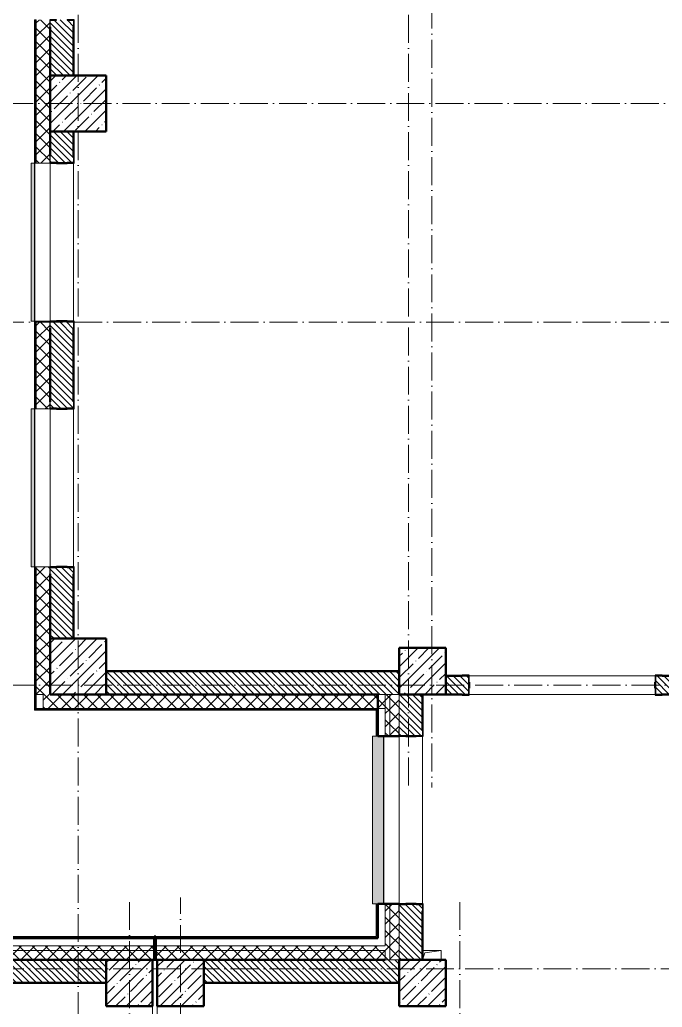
# Model space of a CAD drawing. Header units: millimetres. Extents: x -136833 to 49383, y -8033 to 344618.
# Drawn here: x -61012 to -54109, y 254766 to 265378 of the extents above; entities that cross this region are included whole.
import ezdxf

# ---------------------------------------------------------------- set-up
doc = ezdxf.new("R2010")
doc.units = ezdxf.units.MM
doc.linetypes.add('50_200_ШТРИХ_1Т_ш5_п1_п1_', pattern=[700, 500, -100, 0, -100])
for name, color, linetype, lineweight in [('A-FLOR-____-OTLN', 7, 'Continuous', 9), ('A-GENM-____-MCUT', 7, 'Continuous', 25), ('A-GENM-____-OTLN', 7, 'Continuous', 9), ('A-GENM-____-OTLN-1', 7, 'Continuous', 25), ('A-GLAZ-____-OTLN', 7, 'Continuous', 9), ('A-WALL-____-MCUT-2', 7, 'Continuous', 50), ('A-WALL-____-MCUT-3', 7, 'Continuous', 9), ('A-WALL-____-OTLN', 7, 'Continuous', 9), ('A-WALL-____-PATT-1', 7, 'Continuous', 9), ('A-WALL-FNSH-MCUT-1', 7, 'Continuous', 9), ('I-WALL-____-OTLN', 7, 'Continuous', 9), ('S-COLS-____-MCUT', 7, 'Continuous', 50), ('S-COLS-____-OTLN', 7, 'Continuous', 9), ('S-GRID-____-OTLN-1', 7, '50_200_ШТРИХ_1Т_ш5_п1_п1_', 9)]:
    doc.layers.add(name, color=color, linetype=linetype, lineweight=lineweight)
doc.layers.add('A-GLAZ-____-OTLN-1', color=7, linetype='Continuous', lineweight=9, true_color=0xc0c0c0)
pattern_1 = [(45, (-131434.41, 245796.49), (-70.71068, 70.71068), []), (135, (-131434.41, 245796.49), (-70.71068, -70.71068), [])]
pattern_2 = [(135, (-131434.413, 245796.486), (-35.35534, -35.35534), [])]
pattern_3 = [(45, (-131434.41, 245796.49), (-85.53659, 85.53659), []), (45, (-131377.39, 245796.49), (-85.53659, 85.53659), [])]

# ---------------------------------------------------------------- blocks, each defined once
blk = doc.blocks.new('BSC_Колонна _Прямоугольная - 600х600-V12-АР1_План отверстий 2 этажа в осях 1-64_А-ГГ')
at = {"layer": 'S-COLS-____-OTLN'}
h = blk.add_hatch(dxfattribs=at)
h.set_pattern_fill('FP_40', color=256, style=0, pattern_type=2)
h.set_pattern_definition([(45, (-71050, -18681.04), (-114.04925, 114.04925), []), (45, (-70935.95, -18681.04), (-114.04925, 114.04925), [201.613, -40.323, 3.353, -36.97])])
h.paths.add_polyline_path([(-300, -300), (300, -300), (300, 300), (-300, 300)], flags=0)
at = {"layer": 'S-COLS-____-MCUT'}
for p, q in [((300, 300), (-300, 300)), ((-300, 300), (-300, -300)), ((300, -300), (300, 300)), ((-300, -300), (300, -300))]:
    blk.add_line(p, q, dxfattribs=at)
blk = doc.blocks.new('BSC_Колонна _Прямоугольная - 600х600-V79-АР1_План отверстий 2 этажа в осях 1-64_А-ГГ')
at = {"layer": 'S-COLS-____-OTLN'}
h = blk.add_hatch(dxfattribs=at)
h.set_pattern_fill('FP_108', color=256, style=0, pattern_type=2)
h.set_pattern_definition([(45, (-71050, -12631.04), (-114.04925, 114.04925), []), (45, (-70935.95, -12631.04), (-114.04925, 114.04925), [201.613, -40.323, 3.353, -36.97])])
h.paths.add_polyline_path([(-300, -300), (300, -300), (300, 300), (-300, 300)], flags=0)
at = {"layer": 'S-COLS-____-MCUT'}
for p, q in [((300, 300), (-300, 300)), ((-300, 300), (-300, -300)), ((300, -300), (300, 300)), ((-300, -300), (300, -300))]:
    blk.add_line(p, q, dxfattribs=at)
blk = doc.blocks.new('BSC_Колонна _Прямоугольная - 500х500-V114-АР1_План отверстий 2 этажа в осях 1-64_А-ГГ')
at = {"layer": 'S-COLS-____-OTLN'}
h = blk.add_hatch(dxfattribs=at)
h.set_pattern_fill('FP_143', color=256, style=0, pattern_type=2)
h.set_pattern_definition([(45, (-72150, -9231.04), (-114.04925, 114.04925), []), (45, (-72035.95, -9231.04), (-114.04925, 114.04925), [201.613, -40.323, 3.353, -36.97])])
h.paths.add_polyline_path([(-250, -250), (250, -250), (250, 250), (-250, 250)], flags=0)
at = {"layer": 'S-COLS-____-MCUT'}
for p, q in [((250, 250), (-250, 250)), ((-250, 250), (-250, -250)), ((250, -250), (250, 250)), ((-250, -250), (250, -250))]:
    blk.add_line(p, q, dxfattribs=at)
blk = doc.blocks.new('BSC_Колонна _Прямоугольная - 500х500-V115-АР1_План отверстий 2 этажа в осях 1-64_А-ГГ')
at = {"layer": 'S-COLS-____-OTLN'}
h = blk.add_hatch(dxfattribs=at)
h.set_pattern_fill('FP_144', color=256, style=0, pattern_type=2)
h.set_pattern_definition([(45, (-71600, -9231.04), (-114.04925, 114.04925), []), (45, (-71485.95, -9231.04), (-114.04925, 114.04925), [201.613, -40.323, 3.353, -36.97])])
h.paths.add_polyline_path([(-250, -250), (250, -250), (250, 250), (-250, 250)], flags=0)
at = {"layer": 'S-COLS-____-MCUT'}
for p, q in [((250, 250), (-250, 250)), ((-250, 250), (-250, -250)), ((250, -250), (250, 250)), ((-250, -250), (250, -250))]:
    blk.add_line(p, q, dxfattribs=at)
blk = doc.blocks.new('BSC_Колонна _Прямоугольная - 500х500-V135-АР1_План отверстий 2 этажа в осях 1-64_А-ГГ')
at = {"layer": 'S-COLS-____-OTLN'}
h = blk.add_hatch(dxfattribs=at)
h.set_pattern_fill('FP_165', color=256, style=0, pattern_type=2)
h.set_pattern_definition([(45, (-74750, -12581.04), (-114.04925, 114.04925), []), (45, (-74635.95, -12581.04), (-114.04925, 114.04925), [201.613, -40.323, 3.353, -36.97])])
h.paths.add_polyline_path([(-250, -250), (250, -250), (250, 250), (-250, 250), (-250, 195)], flags=0)
at = {"layer": 'S-COLS-____-MCUT'}
for p, q in [((250, 250), (-250, 250)), ((-250, 250), (-250, -250)), ((250, -250), (250, 250)), ((-250, -250), (250, -250))]:
    blk.add_line(p, q, dxfattribs=at)
blk = doc.blocks.new('BSC_Колонна _Прямоугольная - 500х500-V140-АР1_План отверстий 2 этажа в осях 1-64_А-ГГ')
at = {"layer": 'S-COLS-____-OTLN'}
h = blk.add_hatch(dxfattribs=at)
h.set_pattern_fill('FP_171', color=256, style=0, pattern_type=2)
h.set_pattern_definition([(45, (-74750, -9231.04), (-114.04925, 114.04925), []), (45, (-74635.95, -9231.04), (-114.04925, 114.04925), [201.613, -40.323, 3.353, -36.97])])
h.paths.add_polyline_path([(-250, -250), (250, -250), (250, 250), (-250, 250), (-250, 105)], flags=0)
at = {"layer": 'S-COLS-____-MCUT'}
for p, q in [((250, 250), (-250, 250)), ((-250, 250), (-250, -250)), ((250, -250), (250, 250)), ((-250, -250), (250, -250))]:
    blk.add_line(p, q, dxfattribs=at)
blk = doc.blocks.new('Фахверк_СКБ_Уголок - 250_2700-27497298-АР1_План отверстий 2 этажа в осях 1-64_А-ГГ')
at = {"layer": 'A-GENM-____-MCUT'}
for p, q in [((200, 181), (125, 181)), ((125, 181), (125, 106)), ((131, 106), (131, 175)), ((131, 175), (200, 175)), ((200, 175), (200, 181)), ((125, 106), (131, 106)), ((131, -6), (125, -6)), ((125, -6), (125, -81)), ((125, -81), (200, -81)), ((131, -75), (131, -6)), ((200, -75), (131, -75)), ((200, -81), (200, -75))]:
    blk.add_line(p, q, dxfattribs=at)
blk = doc.blocks.new('Фахверк_СКБ_Уголок - 200_3380-28509457-АР1_План отверстий 2 этажа в осях 1-64_А-ГГ')
at = {"layer": 'A-GENM-____-MCUT'}
for p, q in [((200, 156), (125, 156)), ((125, 156), (125, 81)), ((131, 81), (131, 150)), ((131, 150), (200, 150)), ((200, 150), (200, 156)), ((125, 81), (131, 81)), ((131, 19), (125, 19)), ((125, 19), (125, -56)), ((131, -50), (131, 19)), ((125, -56), (200, -56)), ((200, -50), (131, -50)), ((200, -56), (200, -50))]:
    blk.add_line(p, q, dxfattribs=at)
blk = doc.blocks.new('AR_Отверстие прямоугольное _в плите_ - AR_Отверстие прямоугольное _в плите_-30510712-АР1_План отверстий 2 этажа в осях 1-64_А-ГГ')
at = {"layer": 'A-GENM-____-OTLN'}
for p, q in [((100, 50), (-100, 50)), ((-100, -50), (-75, 25)), ((-75, 25), (100, 50)), ((100, -50), (100, 50))]:
    blk.add_line(p, q, dxfattribs=at)
blk = doc.blocks.new('Отлив_СКБ - Отлив витража_СФТК-31883956-АР1_План отверстий 2 этажа в осях 1-64_А-ГГ')
at = {"layer": 'A-GLAZ-____-OTLN-1'}
for points in [[(0, 3), (0, 2), (1700, 3), (1700, 37), (0, 37)], [(0, 2), (0, 0), (1700, 0), (1700, 2)]]:
    blk.add_hatch(color=256, dxfattribs=at).paths.add_polyline_path(points, flags=0)
at = {"layer": 'A-GLAZ-____-OTLN'}
for p, q in [((0, 3), (0, 37)), ((1700, 37), (0, 37)), ((0, 2), (1700, 2)), ((1700, 37), (1700, 3)), ((1700, 0), (0, 0))]:
    blk.add_line(p, q, dxfattribs=at)
blk = doc.blocks.new('Отлив_СКБ - Отлив витража_120_НВФ-31885689-АР1_План отверстий 2 этажа в осях 1-64_А-ГГ')
at = {"layer": 'A-GLAZ-____-OTLN-1'}
for points in [[(1800, 2), (1800, 120), (0, 120), (0, 2), (1103, 2)], [(1103, 0), (1800, 0), (1800, 2), (0, 2), (0, 0)]]:
    blk.add_hatch(color=256, dxfattribs=at).paths.add_polyline_path(points, flags=0)
at = {"layer": 'A-GLAZ-____-OTLN'}
for p, q in [((0, 83), (0, 120)), ((1800, 120), (0, 120)), ((1800, 120), (1800, 83)), ((0, 2), (1800, 2)), ((1800, 0), (0, 0))]:
    blk.add_line(p, q, dxfattribs=at)
blk = doc.blocks.new('Стены 6 - Стены 4-31195849-АР1_План отверстий 2 этажа в осях 1-64_А-ГГ')
at = {"layer": 'A-WALL-____-MCUT-2'}
for p, q in [((-1799, 41030), (-1799, 41010)), ((-1549, 41030), (-1799, 41030)), ((-1799, 41010), (-1549, 41010)), ((-1549, 41010), (-1549, 41030))]:
    blk.add_line(p, q, dxfattribs=at)
blk = doc.blocks.new('3эт')
at = {"layer": 'S-GRID-____-OTLN-1', "color": 251, "ltscale": 0.6, "true_color": 0x636466}
for p, q in [((354820.7, -36982.5), (354820.7, -91173.5)), ((358370.7, -36982.5), (358370.7, -75532.4)), ((358620.7, -37250.7), (358620.7, -75532.4)), ((351097.5, -68182.4), (374089.5, -68182.4)), ((387845.1, -70532.4), (351097.5, -70532.4)), ((374089.5, -74432.4), (351097.5, -74432.4)), ((355370.7, -91346.1), (355370.7, -76712.9)), ((355920.7, -91173.5), (355920.7, -76712.9)), ((358920.7, -91346.1), (358920.7, -76712.9)), ((387845.1, -77482.4), (279340.9, -77482.4))]:
    blk.add_line(p, q, dxfattribs=at)

msp = doc.modelspace()

# ---------------------------------------------------------------- hatches: boundary and pattern name
at = {"layer": 'A-WALL-____-PATT-1'}
h = msp.add_hatch(dxfattribs=at)
h.set_pattern_fill('FP_1', color=256, style=0, pattern_type=2)
h.set_pattern_definition(pattern_1)
h.paths.add_polyline_path([(-60834.4, 258127.5), (-60684.4, 258127.5), (-60684.4, 259422.5), (-60690.4, 259422.5), (-60690.4, 259497.5), (-60834.4, 259497.5)], flags=0)
h.paths.add_polyline_path([(-60690.4, 261197.5), (-60690.4, 261272.5), (-60684.4, 261272.5), (-60684.4, 262062.5), (-60690.4, 262062.5), (-60690.4, 262137.5), (-60834.4, 262137.5), (-60834.4, 261197.5), (-60749.5, 261197.5)], flags=0)
h.paths.add_polyline_path([(-60749.5, 263837.5), (-60690.4, 263837.5), (-60690.4, 263912.5), (-60684.4, 263912.5), (-60684.4, 265302.5), (-60690.4, 265302.5), (-60690.4, 265377.5), (-60834.4, 265377.5), (-60834.4, 263837.5)], flags=0)
h.paths.add_polyline_path([(-60690.4, 267077.5), (-60690.4, 267152.5), (-60684.4, 267152.5), (-60684.4, 267942.5), (-60690.4, 267942.5), (-60690.4, 268017.5), (-60834.4, 268017.5), (-60834.4, 267077.5), (-60749.5, 267077.5)], flags=0)
h.paths.add_polyline_path([(-60749.5, 269717.5), (-60690.4, 269717.5), (-60690.4, 269792.5), (-60684.4, 269792.5), (-60684.4, 271182.5), (-60690.4, 271182.5), (-60690.4, 271257.5), (-60834.4, 271257.5), (-60834.4, 269717.5)], flags=0)
h.paths.add_polyline_path([(-60749.5, 272957.5), (-60690.4, 272957.5), (-60690.4, 273032.5), (-60684.4, 273032.5), (-60684.4, 273822.5), (-60690.4, 273822.5), (-60690.4, 273897.5), (-60834.4, 273897.5), (-60834.4, 272957.5)], flags=0)
h.paths.add_polyline_path([(-60690.4, 275597.5), (-60690.4, 275672.5), (-60684.4, 275672.5), (-60684.4, 277062.5), (-60690.4, 277062.5), (-60690.4, 277137.5), (-60834.4, 277137.5), (-60834.4, 275597.5), (-60749.5, 275597.5)], flags=0)
h.paths.add_polyline_path([(-60690.4, 278837.5), (-60690.4, 278912.5), (-60684.4, 278912.5), (-60684.4, 279702.5), (-60690.4, 279702.5), (-60690.4, 279777.5), (-60834.4, 279777.5), (-60834.4, 278837.5), (-60749.5, 278837.5)], flags=0)
h.paths.add_polyline_path([(-60749.5, 281477.5), (-60690.4, 281477.5), (-60690.4, 281552.5), (-60684.4, 281552.5), (-60684.4, 282942.5), (-60690.4, 282942.5), (-60690.4, 283017.5), (-60834.4, 283017.5), (-60834.4, 281477.5)], flags=0)
h.paths.add_polyline_path([(-60749.5, 284717.5), (-60690.4, 284717.5), (-60690.4, 284792.5), (-60684.4, 284792.5), (-60684.4, 285582.5), (-60690.4, 285582.5), (-60690.4, 285657.5), (-60834.4, 285657.5), (-60834.4, 284717.5)], flags=0)
h.paths.add_polyline_path([(-60690.4, 287357.5), (-60690.4, 287432.5), (-60684.4, 287432.5), (-60684.4, 288877.5), (-60834.4, 288877.5), (-60834.4, 287357.5), (-60749.5, 287357.5)], flags=0)
h = msp.add_hatch(dxfattribs=at)
h.set_pattern_fill('FP_6', color=256, style=0, pattern_type=2)
h.set_pattern_definition(pattern_2)
h.paths.add_polyline_path([(-60434.4, 264777.5), (-60434.4, 265371.5), (-60503.4, 265371.5), (-60503.4, 265377.5), (-60615.4, 265377.5), (-60615.4, 265371.5), (-60684.4, 265371.5), (-60684.4, 264777.5), (-60615.4, 264777.5)], flags=0)
h.paths.add_polyline_path([(-60503.4, 267077.5), (-60503.4, 267083.5), (-60434.4, 267083.5), (-60434.4, 268011.5), (-60503.4, 268011.5), (-60503.4, 268017.5), (-60615.4, 268017.5), (-60615.4, 268011.5), (-60684.4, 268011.5), (-60684.4, 267083.5), (-60615.4, 267083.5), (-60615.4, 267077.5)], flags=0)
h.paths.add_polyline_path([(-60503.4, 269717.5), (-60503.4, 269723.5), (-60434.4, 269723.5), (-60434.4, 270177.5), (-60684.4, 270177.5), (-60684.4, 269723.5), (-60615.4, 269723.5), (-60615.4, 269717.5)], flags=0)
h = msp.add_hatch(dxfattribs=at)
h.set_pattern_fill('FP_6', color=256, style=0, pattern_type=2)
h.set_pattern_definition(pattern_2)
h.paths.add_polyline_path([(-60615.4, 258727.5), (-60434.4, 258727.5), (-60434.4, 259491.5), (-60503.4, 259491.5), (-60503.4, 259497.5), (-60615.4, 259497.5), (-60615.4, 259491.5), (-60684.4, 259491.5), (-60684.4, 258727.5)], flags=0)
h.paths.add_polyline_path([(-60615.4, 261197.5), (-60503.4, 261197.5), (-60503.4, 261203.5), (-60434.4, 261203.5), (-60434.4, 262131.5), (-60503.4, 262131.5), (-60503.4, 262137.5), (-60615.4, 262137.5), (-60615.4, 262131.5), (-60684.4, 262131.5), (-60684.4, 261203.5), (-60615.4, 261203.5)], flags=0)
h.paths.add_polyline_path([(-60503.4, 263837.5), (-60503.4, 263843.5), (-60434.4, 263843.5), (-60434.4, 264177.5), (-60684.4, 264177.5), (-60684.4, 263843.5), (-60615.4, 263843.5), (-60615.4, 263837.5)], flags=0)
h = msp.add_hatch(dxfattribs=at)
h.set_pattern_fill('FP_6', color=256, style=0, pattern_type=2)
h.set_pattern_definition(pattern_2)
h.paths.add_polyline_path([(-56934.4, 258127.5), (-56934.4, 258377.5), (-60084.4, 258377.5), (-60084.4, 258127.5), (-57034.4, 258127.5)], flags=0)
h = msp.add_hatch(dxfattribs=at)
h.set_pattern_fill('FP_6', color=256, style=0, pattern_type=2)
h.set_pattern_definition(pattern_2)
h.paths.add_polyline_path([(-54178.4, 258127.5), (-53934.4, 258127.5), (-53934.4, 258327.5), (-54178.4, 258327.5), (-54178.4, 258258.5), (-54184.4, 258258.5), (-54184.4, 258196.5), (-54178.4, 258196.5), (-54178.4, 258132.3)], flags=0)
h.paths.add_polyline_path([(-56434.4, 258127.5), (-56190.4, 258127.5), (-56190.4, 258196.5), (-56184.4, 258196.5), (-56184.4, 258258.5), (-56190.4, 258258.5), (-56190.4, 258327.5), (-56434.4, 258327.5)], flags=0)
h = msp.add_hatch(dxfattribs=at)
h.set_pattern_fill('FP_1', color=256, style=0, pattern_type=2)
h.set_pattern_definition(pattern_1)
h.paths.add_polyline_path([(-57084.4, 257977.5), (-57084.4, 258127.5), (-60759.4, 258127.5), (-60759.4, 257977.5), (-57214.6, 257977.5)], flags=0)
h = msp.add_hatch(dxfattribs=at)
h.set_pattern_fill('FP_1', color=256, style=0, pattern_type=2)
h.set_pattern_definition(pattern_1)
h.paths.add_polyline_path([(-57034.4, 255277.5), (-57034.4, 255877.5), (-57084.4, 255877.5), (-57084.4, 255277.5)], flags=0)
h.paths.add_polyline_path([(-57034.4, 257677.5), (-57034.4, 258127.5), (-57084.4, 258127.5), (-57084.4, 257677.5)], flags=0)
h = msp.add_hatch(dxfattribs=at)
h.set_pattern_fill('FP_1', color=256, style=0, pattern_type=2)
h.set_pattern_definition(pattern_1)
h.paths.add_polyline_path([(-56986.1, 255277.5), (-56934.4, 255277.5), (-56934.4, 255802.5), (-56940.4, 255802.5), (-56940.4, 255877.5), (-57034.4, 255877.5), (-57034.4, 255277.5)], flags=0)
h.paths.add_polyline_path([(-57034.4, 257677.5), (-56940.4, 257677.5), (-56940.4, 257752.5), (-56934.4, 257752.5), (-56934.4, 258127.5), (-57034.4, 258127.5), (-57034.4, 257712.3)], flags=0)
h = msp.add_hatch(dxfattribs=at)
h.set_pattern_fill('FP_6', color=256, style=0, pattern_type=2)
h.set_pattern_definition(pattern_2)
h.paths.add_polyline_path([(-56753.4, 255277.5), (-56684.4, 255277.5), (-56684.4, 255871.5), (-56753.4, 255871.5), (-56753.4, 255877.5), (-56865.4, 255877.5), (-56865.4, 255871.5), (-56934.4, 255871.5), (-56934.4, 255277.5), (-56772.7, 255277.5)], flags=0)
h.paths.add_polyline_path([(-56753.4, 257677.5), (-56753.4, 257683.5), (-56684.4, 257683.5), (-56684.4, 258127.5), (-56934.4, 258127.5), (-56934.4, 257683.5), (-56865.4, 257683.5), (-56865.4, 257677.5)], flags=0)
h = msp.add_hatch(dxfattribs=at)
h.set_pattern_fill('FP_3', color=256, style=0, pattern_type=2)
h.set_pattern_definition(pattern_3)
h.paths.add_polyline_path([(-57164.4, 255507.5), (-57164.4, 255877.5), (-57184.4, 255877.5), (-57184.4, 255507.5)], flags=0)
h.paths.add_polyline_path([(-57184.4, 257677.5), (-57164.4, 257677.5), (-57164.4, 257957.5), (-57184.4, 257957.5), (-57184.4, 257712.3)], flags=0)
h = msp.add_hatch(dxfattribs=at)
h.set_pattern_fill('FP_3', color=256, style=0, pattern_type=2)
h.set_pattern_definition(pattern_3)
h.paths.add_polyline_path([(-59569.4, 255507.5), (-59569.4, 255527.5), (-63434.4, 255527.5), (-63434.4, 255507.5), (-60749.5, 255507.5)], flags=0)
h.paths.add_polyline_path([(-65234.4, 255507.5), (-65234.4, 255527.5), (-66434.4, 255527.5), (-66434.4, 255507.5), (-66051.9, 255507.5)], flags=0)
h.paths.add_polyline_path([(-68234.4, 255507.5), (-68234.4, 255527.5), (-69434.4, 255527.5), (-69434.4, 255507.5), (-68703.1, 255507.5)], flags=0)
h.paths.add_polyline_path([(-72238, 255507.5), (-71234.4, 255507.5), (-71234.4, 255527.5), (-72434.4, 255527.5), (-72434.4, 255507.5)], flags=0)
h.paths.add_polyline_path([(-74889.2, 255507.5), (-74234.4, 255507.5), (-74234.4, 255527.5), (-75434.4, 255527.5), (-75434.4, 255507.5)], flags=0)
h.paths.add_polyline_path([(-77234.4, 255507.5), (-77234.4, 255527.5), (-78434.4, 255527.5), (-78434.4, 255507.5), (-78424.2, 255507.5)], flags=0)
h.paths.add_polyline_path([(-80234.4, 255507.5), (-80234.4, 255527.5), (-81434.4, 255527.5), (-81434.4, 255507.5), (-81075.4, 255507.5)], flags=0)
h.paths.add_polyline_path([(-86234.4, 255507.5), (-86234.4, 255527.5), (-87434.4, 255527.5), (-87434.4, 255507.5), (-87261.5, 255507.5)], flags=0)
h.paths.add_polyline_path([(-84434.4, 255507.5), (-83234.4, 255507.5), (-83234.4, 255527.5), (-84434.4, 255527.5)], flags=0)
h.paths.add_polyline_path([(-90434.4, 255507.5), (-89234.4, 255507.5), (-89234.4, 255527.5), (-90434.4, 255527.5)], flags=0)
h.paths.add_polyline_path([(-93099.4, 255507.5), (-92234.4, 255507.5), (-92234.4, 255527.5), (-93099.4, 255527.5)], flags=0)
h = msp.add_hatch(dxfattribs=at)
h.set_pattern_fill('FP_3', color=256, style=0, pattern_type=2)
h.set_pattern_definition(pattern_3)
h.paths.add_polyline_path([(-57184.4, 255507.5), (-57184.4, 255527.5), (-59549.4, 255527.5), (-59549.4, 255507.5), (-57214.6, 255507.5)], flags=0)
h = msp.add_hatch(dxfattribs=at)
h.set_pattern_fill('FP_1', color=256, style=0, pattern_type=2)
h.set_pattern_definition(pattern_1)
h.paths.add_polyline_path([(-57084.4, 255377.5), (-57084.4, 255427.5), (-63434.4, 255427.5), (-63434.4, 255377.5), (-57214.6, 255377.5)], flags=0)
h.paths.add_polyline_path([(-66051.9, 255377.5), (-65234.4, 255377.5), (-65234.4, 255427.5), (-66434.4, 255427.5), (-66434.4, 255377.5)], flags=0)
h.paths.add_polyline_path([(-68234.4, 255377.5), (-68234.4, 255427.5), (-69434.4, 255427.5), (-69434.4, 255377.5), (-68703.1, 255377.5)], flags=0)
h.paths.add_polyline_path([(-71234.4, 255377.5), (-71234.4, 255427.5), (-72434.4, 255427.5), (-72434.4, 255377.5), (-71354.3, 255377.5)], flags=0)
h.paths.add_polyline_path([(-74234.4, 255377.5), (-74234.4, 255427.5), (-75434.4, 255427.5), (-75434.4, 255377.5), (-74889.2, 255377.5)], flags=0)
h.paths.add_polyline_path([(-78434.4, 255377.5), (-77234.4, 255377.5), (-77234.4, 255427.5), (-78434.4, 255427.5)], flags=0)
h.paths.add_polyline_path([(-81434.4, 255377.5), (-80234.4, 255377.5), (-80234.4, 255427.5), (-81434.4, 255427.5)], flags=0)
h.paths.add_polyline_path([(-83726.6, 255377.5), (-83234.4, 255377.5), (-83234.4, 255427.5), (-84434.4, 255427.5), (-84434.4, 255377.5)], flags=0)
h.paths.add_polyline_path([(-86234.4, 255377.5), (-86234.4, 255427.5), (-87434.4, 255427.5), (-87434.4, 255377.5), (-87261.5, 255377.5)], flags=0)
h.paths.add_polyline_path([(-89234.4, 255377.5), (-89234.4, 255427.5), (-90434.4, 255427.5), (-90434.4, 255377.5), (-89912.7, 255377.5)], flags=0)
h.paths.add_polyline_path([(-93634.4, 255377.5), (-92234.4, 255377.5), (-92234.4, 255427.5), (-93634.4, 255427.5)], flags=0)
h.paths.add_polyline_path([(-95434.4, 255377.5), (-95434.4, 255427.5), (-96634.4, 255427.5), (-96634.4, 255377.5), (-96098.8, 255377.5)], flags=0)
h.paths.add_polyline_path([(-104434.4, 255377.5), (-104434.4, 255427.5), (-107604.4, 255427.5), (-107604.4, 255377.5), (-106703.6, 255377.5)], flags=0)
h = msp.add_hatch(dxfattribs=at)
h.set_pattern_fill('FP_1', color=256, style=0, pattern_type=2)
h.set_pattern_definition(pattern_1)
h.paths.add_polyline_path([(-57084.4, 255277.5), (-57084.4, 255377.5), (-63434.4, 255377.5), (-63434.4, 255283.5), (-63359.4, 255283.5), (-63359.4, 255277.5), (-57214.6, 255277.5)], flags=0)
h.paths.add_polyline_path([(-66051.9, 255277.5), (-65309.4, 255277.5), (-65309.4, 255283.5), (-65234.4, 255283.5), (-65234.4, 255377.5), (-66434.4, 255377.5), (-66434.4, 255283.5), (-66359.4, 255283.5), (-66359.4, 255277.5)], flags=0)
h.paths.add_polyline_path([(-68309.4, 255277.5), (-68309.4, 255283.5), (-68234.4, 255283.5), (-68234.4, 255377.5), (-69434.4, 255377.5), (-69434.4, 255283.5), (-69359.4, 255283.5), (-69359.4, 255277.5), (-68584.4, 255277.5)], flags=0)
h.paths.add_polyline_path([(-72084.4, 255277.5), (-71309.4, 255277.5), (-71309.4, 255283.5), (-71234.4, 255283.5), (-71234.4, 255377.5), (-72434.4, 255377.5), (-72434.4, 255283.5), (-72359.4, 255283.5), (-72359.4, 255277.5), (-72238, 255277.5)], flags=0)
h.paths.add_polyline_path([(-74889.2, 255277.5), (-74309.4, 255277.5), (-74309.4, 255283.5), (-74234.4, 255283.5), (-74234.4, 255377.5), (-75434.4, 255377.5), (-75434.4, 255283.5), (-75359.4, 255283.5), (-75359.4, 255277.5)], flags=0)
h.paths.add_polyline_path([(-77584.4, 255277.5), (-77309.4, 255277.5), (-77309.4, 255283.5), (-77234.4, 255283.5), (-77234.4, 255377.5), (-78434.4, 255377.5), (-78434.4, 255283.5), (-78359.4, 255283.5), (-78359.4, 255277.5), (-78084.4, 255277.5)], flags=0)
h.paths.add_polyline_path([(-80584.4, 255277.5), (-80309.4, 255277.5), (-80309.4, 255283.5), (-80234.4, 255283.5), (-80234.4, 255377.5), (-81434.4, 255377.5), (-81434.4, 255283.5), (-81359.4, 255283.5), (-81359.4, 255277.5), (-81075.4, 255277.5)], flags=0)
h.paths.add_polyline_path([(-83309.4, 255277.5), (-83309.4, 255283.5), (-83234.4, 255283.5), (-83234.4, 255377.5), (-84434.4, 255377.5), (-84434.4, 255283.5), (-84359.4, 255283.5), (-84359.4, 255277.5), (-83726.6, 255277.5)], flags=0)
h.paths.add_polyline_path([(-86309.4, 255277.5), (-86309.4, 255283.5), (-86234.4, 255283.5), (-86234.4, 255377.5), (-87434.4, 255377.5), (-87434.4, 255283.5), (-87359.4, 255283.5), (-87359.4, 255277.5), (-86584.4, 255277.5)], flags=0)
h.paths.add_polyline_path([(-90359.4, 255277.5), (-89309.4, 255277.5), (-89309.4, 255283.5), (-89234.4, 255283.5), (-89234.4, 255377.5), (-90434.4, 255377.5), (-90434.4, 255283.5), (-90359.4, 255283.5)], flags=0)
h.paths.add_polyline_path([(-92584.4, 255277.5), (-92309.4, 255277.5), (-92309.4, 255283.5), (-92234.4, 255283.5), (-92234.4, 255377.5), (-93634.4, 255377.5), (-93634.4, 255277.5), (-93134.4, 255277.5)], flags=0)
h.paths.add_polyline_path([(-96098.8, 255277.5), (-95509.4, 255277.5), (-95509.4, 255283.5), (-95434.4, 255283.5), (-95434.4, 255377.5), (-96634.4, 255377.5), (-96634.4, 255277.5), (-96134.4, 255277.5)], flags=0)
h.paths.add_polyline_path([(-104509.4, 255277.5), (-104509.4, 255283.5), (-104434.4, 255283.5), (-104434.4, 255377.5), (-107604.4, 255377.5), (-107604.4, 255277.5), (-105134.4, 255277.5)], flags=0)
h = msp.add_hatch(dxfattribs=at)
h.set_pattern_fill('FP_6', color=256, style=0, pattern_type=2)
h.set_pattern_definition(pattern_2)
h.paths.add_polyline_path([(-60084.4, 255027.5), (-60084.4, 255277.5), (-62584.4, 255277.5), (-62584.4, 255027.5), (-60749.5, 255027.5)], flags=0)
h = msp.add_hatch(dxfattribs=at)
h.set_pattern_fill('FP_6', color=256, style=0, pattern_type=2)
h.set_pattern_definition(pattern_2)
h.paths.add_polyline_path([(-59034.4, 255027.5), (-56934.4, 255027.5), (-56934.4, 255277.5), (-59034.4, 255277.5)], flags=0)

# ---------------------------------------------------------------- linework, layer by layer
at = {"layer": 'A-FLOR-____-OTLN'}
for p, q in [((-59584.4, 251877.5), (-59584.4, 254777.5)), ((-59534.4, 254777.5), (-59534.4, 251877.5))]:
    msp.add_line(p, q, dxfattribs=at)
at = {"layer": 'A-WALL-____-MCUT-2'}
for p, q in [((-60684.4, 264777.5), (-60684.4, 265302.5)), ((-60684.4, 265302.5), (-60684.4, 264777.5)), ((-60434.4, 264777.5), (-60434.4, 265302.5)), ((-60684.4, 263912.5), (-60684.4, 264177.5)), ((-60684.4, 264177.5), (-60684.4, 263912.5)), ((-60434.4, 263912.5), (-60434.4, 264177.5)), ((-60615.4, 263837.5), (-60503.4, 263837.5)), ((-60503.4, 262137.5), (-60615.4, 262137.5)), ((-60684.4, 261272.5), (-60684.4, 262062.5)), ((-60684.4, 262062.5), (-60684.4, 261272.5)), ((-60434.4, 261272.5), (-60434.4, 262062.5)), ((-60615.4, 261197.5), (-60503.4, 261197.5)), ((-60503.4, 259497.5), (-60615.4, 259497.5)), ((-60684.4, 258727.5), (-60684.4, 259422.5)), ((-60684.4, 259422.5), (-60684.4, 258727.5)), ((-60434.4, 258727.5), (-60434.4, 259422.5)), ((-56934.4, 258377.5), (-60084.4, 258377.5)), ((-56259.4, 258327.5), (-56434.4, 258327.5)), ((-53934.4, 258327.5), (-54109.4, 258327.5)), ((-56184.4, 258196.5), (-56184.4, 258258.5)), ((-54184.4, 258258.5), (-54184.4, 258196.5)), ((-60084.4, 258127.5), (-57164.4, 258127.5)), ((-57164.4, 257677.5), (-57164.4, 258127.5)), ((-56684.4, 257752.5), (-56684.4, 258127.5)), ((-56434.4, 258127.5), (-56259.4, 258127.5)), ((-54109.4, 258127.5), (-53934.4, 258127.5)), ((-57164.4, 257677.5), (-56940.4, 257677.5)), ((-56865.4, 257677.5), (-56753.4, 257677.5)), ((-57164.4, 255507.5), (-57164.4, 255877.5)), ((-56940.4, 255877.5), (-57164.4, 255877.5)), ((-56753.4, 255877.5), (-56865.4, 255877.5)), ((-56684.4, 255277.5), (-56684.4, 255802.5)), ((-57164.4, 255507.5), (-63434.4, 255507.5)), ((-60084.4, 255277.5), (-62584.4, 255277.5)), ((-59584.4, 255277.5), (-59534.4, 255277.5)), ((-59034.4, 255277.5), (-57084.4, 255277.5)), ((-62584.4, 255027.5), (-60084.4, 255027.5)), ((-59034.4, 255027.5), (-56934.4, 255027.5))]:
    msp.add_line(p, q, dxfattribs=at)
at = {"layer": 'A-WALL-____-MCUT-3'}
for p, q in [((-60846.4, 265377.5), (-60846.4, 263837.5)), ((-60841.4, 265377.5), (-60841.4, 263837.5)), ((-60834.4, 263837.5), (-60834.4, 265377.5)), ((-60834.4, 263837.5), (-60690.4, 263837.5)), ((-60846.4, 262137.5), (-60846.4, 261197.5)), ((-60841.4, 262137.5), (-60841.4, 261197.5)), ((-60690.4, 262137.5), (-60834.4, 262137.5)), ((-60834.4, 262137.5), (-60834.4, 261197.5)), ((-60834.4, 261197.5), (-60690.4, 261197.5)), ((-60846.4, 259497.5), (-60846.4, 257965.5)), ((-60841.4, 259497.5), (-60841.4, 257970.5)), ((-60690.4, 259497.5), (-60834.4, 259497.5)), ((-60834.4, 259497.5), (-60834.4, 258127.5)), ((-60834.4, 258127.5), (-60759.4, 258127.5)), ((-60759.4, 258127.5), (-60759.4, 257977.5)), ((-56934.4, 258127.5), (-57164.4, 258127.5)), ((-57084.4, 257677.5), (-57084.4, 258127.5)), ((-57034.4, 257677.5), (-57034.4, 258127.5)), ((-56934.4, 258127.5), (-56934.4, 257752.5)), ((-57164.4, 257965.5), (-60846.4, 257965.5)), ((-57164.4, 257970.5), (-60841.4, 257970.5)), ((-57164.4, 257977.5), (-57084.4, 257977.5)), ((-57164.4, 257957.5), (-57184.4, 257957.5)), ((-57084.4, 255427.5), (-57084.4, 255877.5)), ((-57034.4, 255277.5), (-57034.4, 255877.5)), ((-56934.4, 255802.5), (-56934.4, 255277.5)), ((-57084.4, 255427.5), (-63434.4, 255427.5)), ((-57084.4, 255377.5), (-63434.4, 255377.5)), ((-57084.4, 255377.5), (-57084.4, 255277.5)), ((-57084.4, 255277.5), (-56934.4, 255277.5))]:
    msp.add_line(p, q, dxfattribs=at)
at = {"layer": 'A-WALL-____-OTLN'}
for p, q in [((-60684.4, 263837.5), (-60684.4, 262137.5)), ((-60684.4, 262137.5), (-60684.4, 263837.5)), ((-60434.4, 263837.5), (-60434.4, 262137.5)), ((-60684.4, 261197.5), (-60684.4, 259497.5)), ((-60684.4, 259497.5), (-60684.4, 261197.5)), ((-60434.4, 261197.5), (-60434.4, 259497.5)), ((-56934.4, 257677.5), (-56934.4, 255877.5)), ((-56934.4, 255877.5), (-56934.4, 257677.5)), ((-56684.4, 257677.5), (-56684.4, 255877.5))]:
    msp.add_line(p, q, dxfattribs=at)
at = {"layer": 'A-WALL-FNSH-MCUT-1'}
for p, q in [((-60834.4, 265377.5), (-60854.4, 265377.5)), ((-60854.4, 265377.5), (-60854.4, 263837.5)), ((-60854.4, 263837.5), (-60834.4, 263837.5)), ((-60834.4, 262137.5), (-60854.4, 262137.5)), ((-60854.4, 262137.5), (-60854.4, 261197.5)), ((-60854.4, 261197.5), (-60834.4, 261197.5)), ((-60834.4, 259497.5), (-60854.4, 259497.5)), ((-60854.4, 259497.5), (-60854.4, 257957.5)), ((-60834.4, 257977.5), (-60834.4, 258127.5)), ((-57164.4, 257977.5), (-60834.4, 257977.5)), ((-60854.4, 257957.5), (-57184.4, 257957.5)), ((-57184.4, 257957.5), (-57184.4, 257677.5)), ((-57184.4, 257677.5), (-57164.4, 257677.5)), ((-57184.4, 255877.5), (-57184.4, 255527.5)), ((-57164.4, 255877.5), (-57184.4, 255877.5)), ((-59569.4, 255527.5), (-63434.4, 255527.5)), ((-59569.4, 255507.5), (-59569.4, 255527.5)), ((-57184.4, 255527.5), (-59549.4, 255527.5)), ((-59549.4, 255527.5), (-59549.4, 255507.5))]:
    msp.add_line(p, q, dxfattribs=at)
at = {"layer": 'I-WALL-____-OTLN'}
for p, q in [((-56184.4, 258327.5), (-54184.4, 258327.5)), ((-54184.4, 258127.5), (-56184.4, 258127.5))]:
    msp.add_line(p, q, dxfattribs=at)

# ---------------------------------------------------------------- block references
msp.add_blockref('3эт', (-415205.1, 332659.9))
at = {"layer": 'A-GENM-____-OTLN'}
msp.add_blockref('AR_Отверстие прямоугольное _в плите_ - AR_Отверстие прямоугольное _в плите_-30510712-АР1_План отверстий 2 этажа в осях 1-64_А-ГГ', (-56584.4, 255327.5), dxfattribs=at)
at = {"layer": 'A-GENM-____-OTLN-1'}
for name, p, rotation in [('Фахверк_СКБ_Уголок - 250_2700-27497298-АР1_План отверстий 2 этажа в осях 1-64_А-ГГ', (-60609.4, 265502.5), 269.9999999999999), ('Фахверк_СКБ_Уголок - 250_2700-27497298-АР1_План отверстий 2 этажа в осях 1-64_А-ГГ', (-60509.4, 263712.5), 89.99999999999991), ('Фахверк_СКБ_Уголок - 250_2700-27497298-АР1_План отверстий 2 этажа в осях 1-64_А-ГГ', (-60609.4, 262262.5), 269.9999999999999), ('Фахверк_СКБ_Уголок - 250_2700-27497298-АР1_План отверстий 2 этажа в осях 1-64_А-ГГ', (-60509.4, 261072.5), 89.99999999999991), ('Фахверк_СКБ_Уголок - 250_2700-27497298-АР1_План отверстий 2 этажа в осях 1-64_А-ГГ', (-60609.4, 259622.5), 269.9999999999999), ('Фахверк_СКБ_Уголок - 200_3380-28509457-АР1_План отверстий 2 этажа в осях 1-64_А-ГГ', (-56059.4, 258277.5), 180), ('Фахверк_СКБ_Уголок - 250_2700-27497298-АР1_План отверстий 2 этажа в осях 1-64_А-ГГ', (-56759.4, 257552.5), 89.99999999999991), ('Фахверк_СКБ_Уголок - 250_2700-27497298-АР1_План отверстий 2 этажа в осях 1-64_А-ГГ', (-56859.4, 256002.5), 269.9999999999999)]:
    msp.add_blockref(name, p, dxfattribs=dict(at, rotation=rotation))
msp.add_blockref('Фахверк_СКБ_Уголок - 200_3380-28509457-АР1_План отверстий 2 этажа в осях 1-64_А-ГГ', (-54309.4, 258177.5), dxfattribs=at)
at = {"layer": 'A-GLAZ-____-OTLN', "rotation": 90}
for name, p in [('Отлив_СКБ - Отлив витража_СФТК-31883956-АР1_План отверстий 2 этажа в осях 1-64_А-ГГ', (-60851.4, 262137.5)), ('Отлив_СКБ - Отлив витража_СФТК-31883956-АР1_План отверстий 2 этажа в осях 1-64_А-ГГ', (-60851.4, 259497.5)), ('Отлив_СКБ - Отлив витража_120_НВФ-31885689-АР1_План отверстий 2 этажа в осях 1-64_А-ГГ', (-57101.4, 255877.5))]:
    msp.add_blockref(name, p, dxfattribs=at)
at = {"layer": 'A-WALL-____-OTLN', "rotation": 89.9999999999999}
msp.add_blockref('Стены 6 - Стены 4-31195849-АР1_План отверстий 2 этажа в осях 1-64_А-ГГ', (-18539.2, 257076), dxfattribs=at)
at = {"layer": 'S-COLS-____-OTLN'}
for name, p in [('BSC_Колонна _Прямоугольная - 600х600-V12-АР1_План отверстий 2 этажа в осях 1-64_А-ГГ', (-60384.4, 264477.5)), ('BSC_Колонна _Прямоугольная - 600х600-V79-АР1_План отверстий 2 этажа в осях 1-64_А-ГГ', (-60384.4, 258427.5)), ('BSC_Колонна _Прямоугольная - 500х500-V135-АР1_План отверстий 2 этажа в осях 1-64_А-ГГ', (-56684.4, 258377.5)), ('BSC_Колонна _Прямоугольная - 500х500-V115-АР1_План отверстий 2 этажа в осях 1-64_А-ГГ', (-59834.4, 255027.5)), ('BSC_Колонна _Прямоугольная - 500х500-V114-АР1_План отверстий 2 этажа в осях 1-64_А-ГГ', (-59284.4, 255027.5)), ('BSC_Колонна _Прямоугольная - 500х500-V140-АР1_План отверстий 2 этажа в осях 1-64_А-ГГ', (-56684.4, 255027.5))]:
    msp.add_blockref(name, p, dxfattribs=at)

doc.saveas('drawing.dxf')
